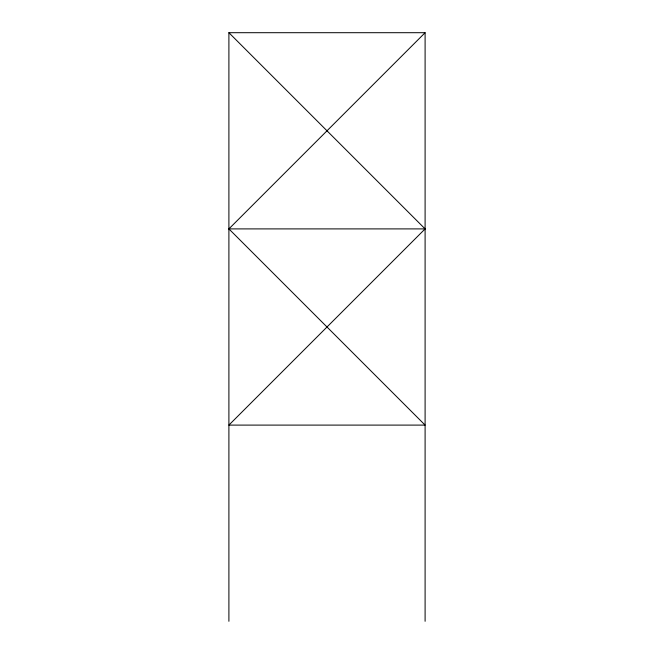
<?xml version="1.0" encoding="UTF-8"?>
<svg xmlns="http://www.w3.org/2000/svg" width="654" height="654" viewBox="0 0 654 654"><rect width="100%" height="100%" fill="white"/><g stroke="black" fill="none" stroke-linecap="round" stroke-linejoin="round"><path stroke-width="0.98" d="M228.9 32.7L425.1 228.9L228.9 425.1L425.1 425.1L228.9 228.9L425.1 32.7L228.9 32.7L228.9 621.3M228.9 228.9L425.1 228.9M425.1 32.7L425.1 621.3"/></g></svg>
